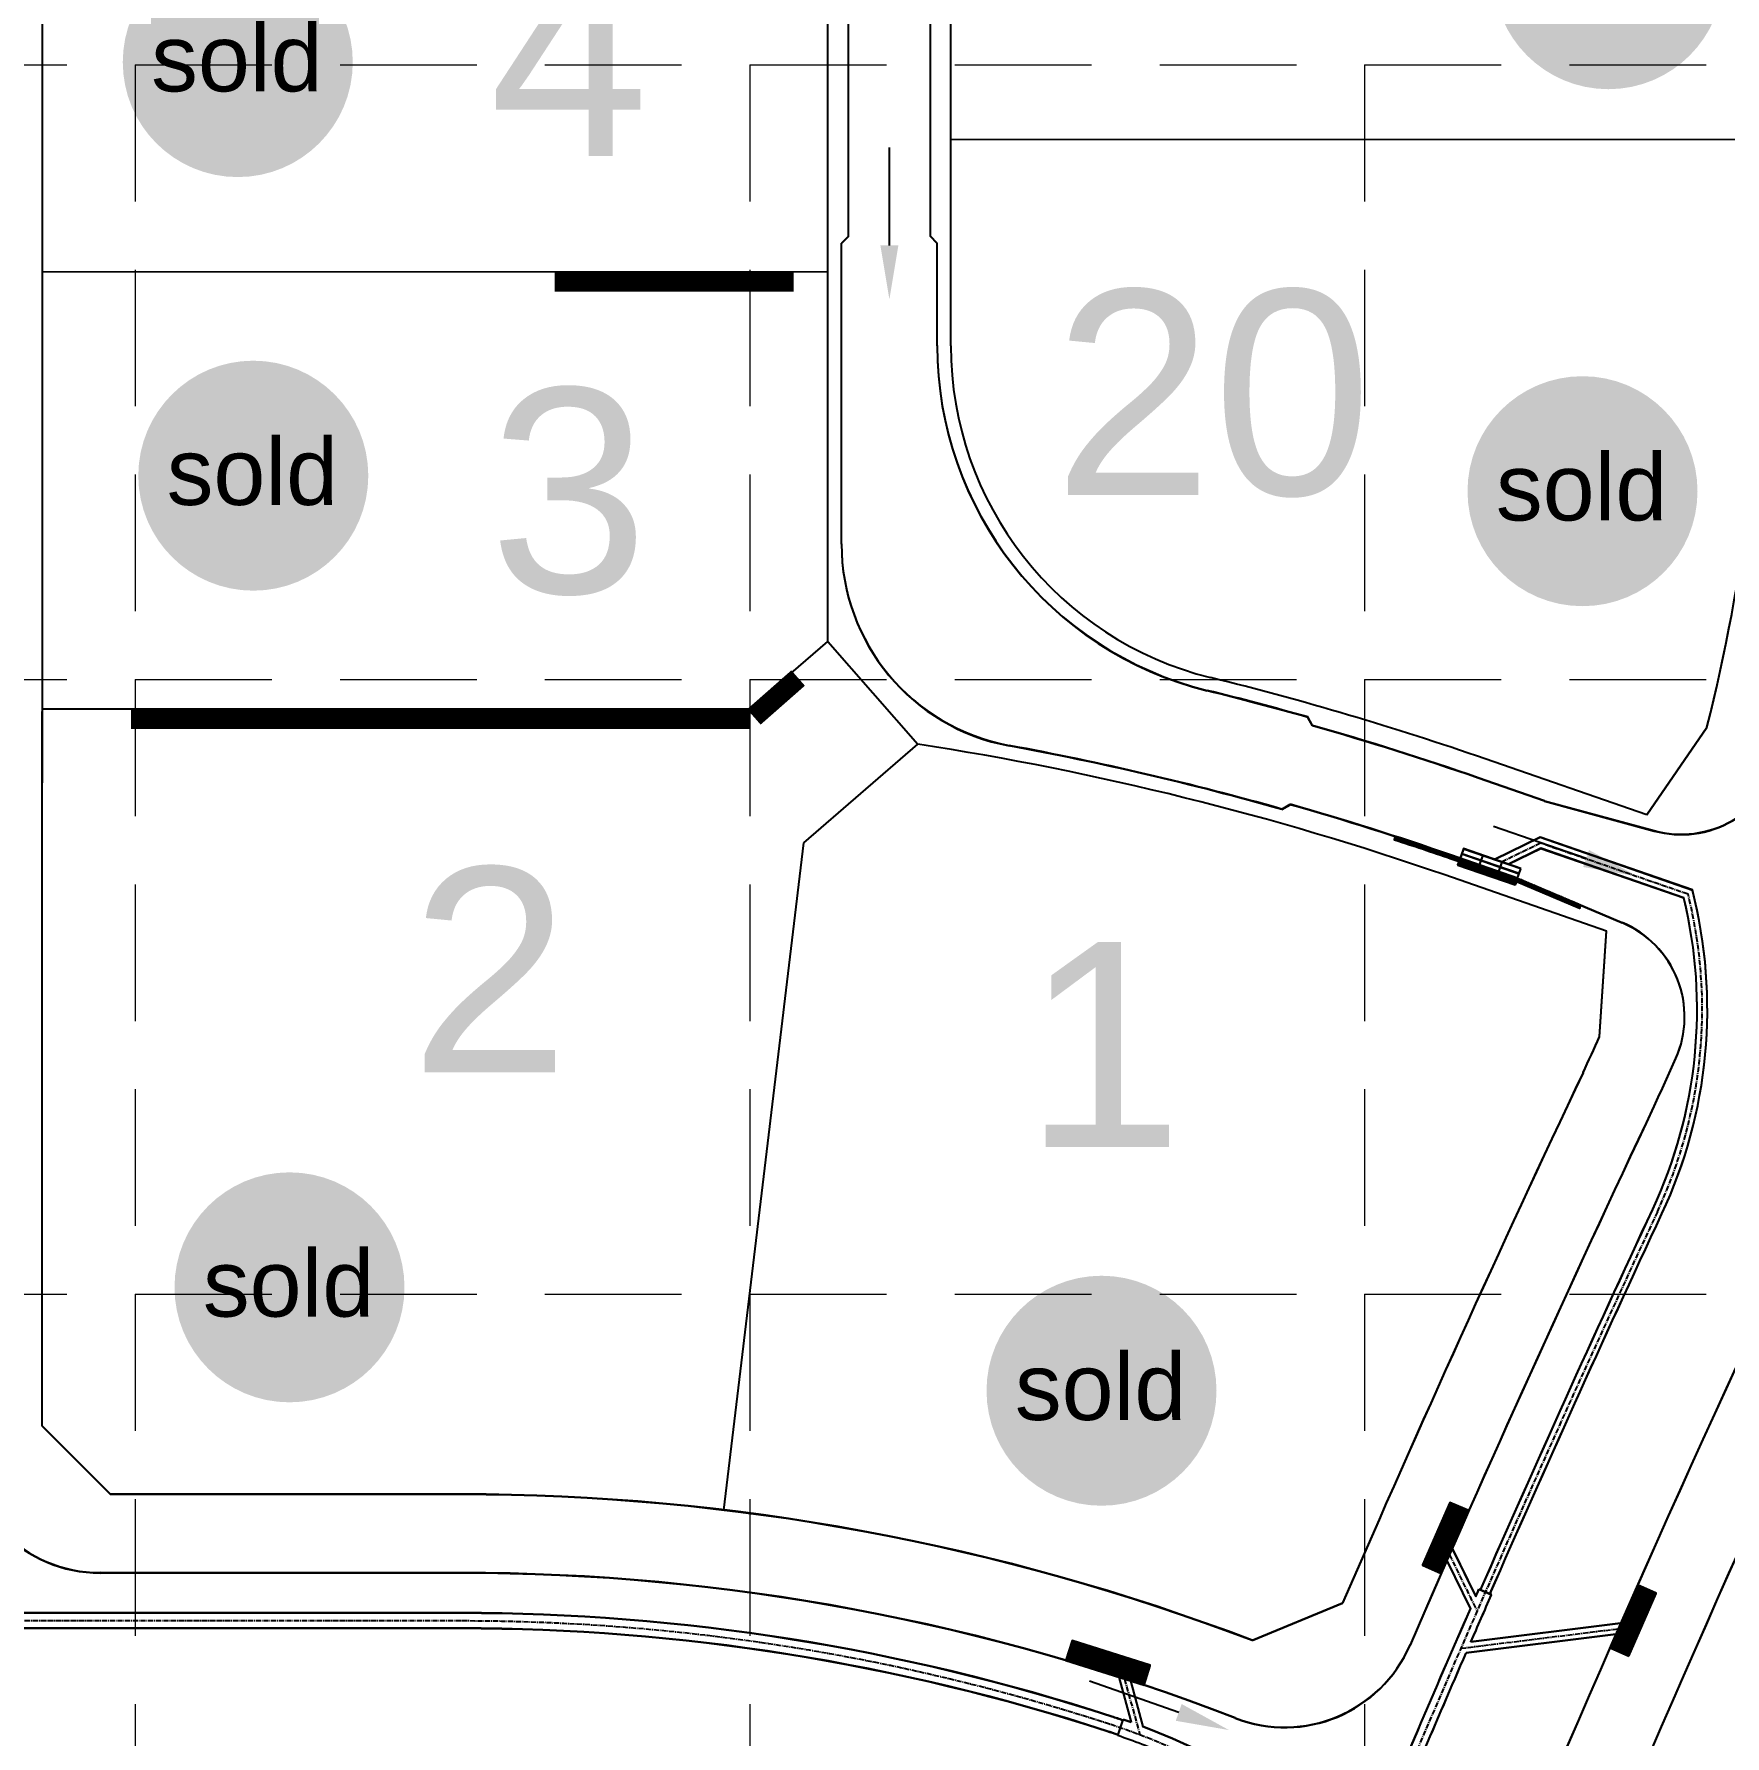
# Model space of a CAD drawing. Header units: inches. Extents: x 2468858 to 2474627, y 7110391 to 7114000.
# Drawn here: x 2473078.1 to 2473325.6, y 7112940.5 to 7113189.7 of the extents above; entities that cross this region are included whole.
import ezdxf
from ezdxf.enums import TextEntityAlignment as Align

# ---------------------------------------------------------------- set-up
doc = ezdxf.new("R2010")
doc.units = ezdxf.units.IN
doc.header["$MEASUREMENT"] = 0
doc.linetypes.add('CENTER2', pattern=[1.125, 0.75, -0.125, 0.125, -0.125])
doc.linetypes.add('HIDDEN', pattern=[0.375, 0.25, -0.125])
for name, color, linetype in [('APVMT', 11, 'Continuous'), ('AROW', 250, 'Continuous'), ('BASE', 7, 'Continuous'), ('EROSION BLANKET', 84, 'Continuous'), ('ex-pvmt', 7, 'Continuous'), ('ex-row', 1, 'Continuous'), ('ex-stm', 9, 'Continuous'), ('FLOW', 250, 'Continuous'), ('GRID', 254, 'HIDDEN'), ('LOT', 250, 'Continuous'), ('LOTNO', 250, 'Continuous'), ('PVMT', 250, 'Continuous'), ('SODDED LOT', 2, 'Continuous'), ('SROW', 250, 'Continuous'), ('STM', 1, 'Continuous'), ('STMCL', 133, 'CENTER2'), ('WALL', 21, 'HIDDEN')]:
    doc.layers.add(name, color=color, linetype=linetype)
doc.styles.add('ryland', font='ARIAL.TTF', dxfattribs={"height": 25})
doc.styles.get("Standard").update_dxf_attribs({"font": 'ARIAL.TTF'})
pattern_1 = [(124.9999999998247, (2473900.899933474, 7112020.063125307), (-0.2047880110726866, -0.1433941090871351), [])]
pattern_2 = [(124.9999999998247, (2473900.899950291, 7112020.001381886), (-0.2047880110726866, -0.1433941090871351), [])]
pattern_3 = [(45, (0, 0), (-2.651650429449553, 2.651650429449553), [])]

# ---------------------------------------------------------------- blocks, each defined once
blk = doc.blocks.new('1D')
at = {"layer": 'FLOW'}
for p, q in [((7.374988476562976, 11.5), (21.23339298212704, 11.49999999999864)), ((7.374988476562976, -11.5), (21.23339298212704, -11.50000000000227))]:
    blk.add_line(p, q, dxfattribs=at)
for points in [[(7.374988476562976, 10.20000187255755), (7.374988476562976, 12.79999812744245), (-0.4250002880862667, 11.5)], [(7.374988476562976, -12.79999812744245), (7.374988476562976, -10.20000187255755), (-0.4250002880862667, -11.5)]]:
    blk.add_solid(points, dxfattribs=at)
blk = doc.blocks.new('Sold')
h = blk.add_hatch(color=7)
h.paths.add_polyline_path([(38.78496247210744, 18.77409050585028, 1), (0.5207856342430404, 18.77409050585028, 1)])
h.paths.add_polyline_path([(2.416219880599712, 10.89449421479345), (36.58703529336928, 10.89449421479345), (36.58703529336928, 27.85845966292506), (2.416219880599712, 27.85845966292506)], flags=24)
at = {"layer": 'BASE', "color": 7, "style": 'ryland'}
blk.add_text('sold', height=11.12714691139804, dxfattribs=at).set_placement((19.50162758698563, 13.90398517682713), align=Align.CENTER)

msp = doc.modelspace()

# ---------------------------------------------------------------- hatches: boundary and pattern name
at = {"layer": 'ex-stm'}
h = msp.add_hatch(dxfattribs=at)
h.set_pattern_fill('ANSI31', color=5, scale=0.9999999999999999, angle=79.99999999982474, style=0)
h.set_pattern_definition([(124.9999999998247, (2473900.899933474, 7112020.063125307), (-0.1023940055363433, -0.07169705454356753), [])])
edge = h.paths.add_edge_path()
edge.add_line((2473286.53115929, 7113068.111402124), (2473286.694965509, 7113068.583808223))
edge.add_line((2473286.694965509, 7113068.583808223), (2473285.407996786, 7113069.030063005))
edge.add_arc((2473140.439491789, 7112650.950662393), 442.5000030024637, 70.8760758690864, 71.9945938799661)
edge.add_line((2473277.219220543, 7113071.780269787), (2473277.383057945, 7113072.252765816))
edge.add_arc((2473140.439492817, 7112650.950665222), 442.9999999936023, 70.87607587491033, 71.99333129753558, ccw=False)
edge.add_line((2473285.571803005, 7113069.502469106), (2473295.24397999, 7113066.14865393))
edge.add_line((2473295.24397999, 7113066.14865393), (2473304.47152746, 7113062.236407513))
edge.add_line((2473304.47152746, 7113062.236407513), (2473304.30735039, 7113061.762931905))
edge.add_line((2473304.30735039, 7113061.762931905), (2473295.08017377, 7113065.676247831))
edge.add_line((2473295.08017377, 7113065.676247831), (2473294.91636755, 7113065.203841731))
edge.add_line((2473294.91636755, 7113065.203841731), (2473286.53115929, 7113068.111402124))
h = msp.add_hatch(dxfattribs=at)
h.set_pattern_fill('ANSI31', color=5, scale=2, angle=79.99999999982474, style=0)
h.set_pattern_definition(pattern_1)
h.paths.add_polyline_path([(2473288.106955756, 7112973.537821918), (2473285.361214872, 7112974.746516094), (2473281.332242032, 7112965.59406408), (2473284.077982916, 7112964.385369905)])
h = msp.add_hatch(dxfattribs=at)
h.set_pattern_fill('ANSI31', color=5, scale=2, angle=79.99999999982474, style=0)
h.set_pattern_definition(pattern_1)
h.paths.add_polyline_path([(2473311.53539244, 7112952.298427838), (2473315.564365282, 7112961.45087985), (2473312.818624271, 7112962.659574082), (2473308.789651431, 7112953.50712207)])
h = msp.add_hatch(dxfattribs=at)
h.set_pattern_fill('ANSI31', color=5, scale=2, angle=-1.272221872585407e-14, style=0)
h.set_pattern_definition([(44.99999999999999, (2472402.301121095, 7112300.577723478), (-0.1767766952966368, 0.1767766952966369), [])])
h.paths.add_polyline_path([(2473240.580837411, 7112948.026347664), (2473241.484708034, 7112950.887516038), (2473230.042110905, 7112954.502342583), (2473229.138240283, 7112951.641174209)])
at = {"layer": 'SODDED LOT'}
h = msp.add_hatch(dxfattribs=at)
h.set_pattern_fill('ANSI31', color=256, scale=30, style=0)
h.set_pattern_definition(pattern_3)
h.paths.add_polyline_path([(2473645.389732527, 7113690.662114829), (2473644.980261281, 7113704.579298063), (2473380.054956657, 7113706.216613738), (2473375.550821241, 7113692.299430504), (2473381.692825544, 7113694.755404015), (2473634.334105463, 7113693.936746178)])
h.paths.add_polyline_path([(2473661.809035309, 7113026.940515365), (2473687.470569496, 7113025.60790142), (2473728.462364588, 7113019.277967558), (2473771.120504986, 7113012.614889023), (2473800.781245369, 7113000.621337084), (2473816.111506274, 7112991.959328819), (2473817.619227148, 7112992.300124087), (2473826.575664139, 7112958.986996626), (2473778.330737143, 7112869.434752566), (2473754.227276703, 7112818.273463425), (2473704.86338264, 7112707.307095521), (2473675.949419809, 7112628.519839324), (2473649.367239338, 7112551.597371821), (2473609.353558484, 7112401.128993845), (2473621.993643042, 7112397.241045596), (2473660.238003101, 7112541.41898547), (2473686.990365984, 7112623.568564006), (2473721.047678514, 7112713.975947259), (2473756.535975297, 7112795.800357839), (2473776.214982778, 7112842.137003127), (2473803.694870643, 7112892.799998729), (2473821.263967139, 7112931.75420674), (2473838.193511305, 7112953.920266058), (2473843.824646424, 7112970.357589094), (2473841.572192376, 7112984.993566972), (2473834.364358742, 7112995.80167317), (2473821.750641833, 7113003.45741653), (2473803.505805903, 7113011.563496179), (2473780.756061879, 7113020.119912117), (2473754.177165291, 7113027.775655476), (2473717.912745276, 7113032.729363472), (2473683.74981727, 7113037.761860267), (2473675.215761692, 7113037.54026622), (2473668.455002985, 7113034.659614121), (2473663.024249125, 7113029.009084909)])
h.paths.add_polyline_path([(2473971.464658855, 7113199.839788438), (2473953.302563901, 7113211.943771617), (2473941.194500598, 7113192.085680273), (2473861.097211496, 7113065.572481684), (2473810.525347476, 7113087.499865325), (2473761.172093838, 7113101.509023178), (2473720.95832148, 7113106.990869088), (2473697.201214122, 7113110.438458554), (2473674.116111585, 7113113.73521317), (2473679.512626134, 7113105.343470139), (2473686.707984233, 7113099.948777562), (2473703.497142397, 7113097.551135438), (2473742.471973274, 7113092.15644286), (2473787.442933217, 7113083.165282688), (2473826.417764094, 7113069.978255408), (2473851.001878775, 7113058.589461925), (2473862.394522389, 7113053.194769348), (2473874.386780521, 7113053.494473512), (2473885.779424136, 7113058.289757762), (2473895.972838718, 7113069.678551245), (2473937.945742176, 7113137.711634419), (2473969.870961414, 7113198.612899031)])
h.paths.add_polyline_path([(2474189.416848989, 7113705.551672944), (2474212.712554675, 7113695.293942509), (2474173.054402458, 7113585.508445853), (2474125.455321901, 7113471.585122614), (2474078.43520281, 7113374.029138847), (2473995.236334419, 7113231.37643518), (2473980.717756049, 7113211.838787461), (2473961.731921558, 7113224.119598124), (2474019.247830035, 7113316.225651658), (2474060.011540129, 7113393.259801997), (2474123.11153083, 7113524.999362424), (2474155.499133685, 7113608.173918095)])
h.paths.add_polyline_path([(2472149.873040067, 7113580.614364911), (2472139.148570076, 7113587.251089433), (2472148.340979824, 7113599.503492412), (2472129.956160329, 7113617.371573845), (2472301.037052448, 7113620.945195421), (2472421.049006891, 7113670.46532596), (2472435.85899769, 7113657.702404355), (2472418.495562422, 7113656.681375915), (2472386.322136353, 7113644.428972937), (2472349.55251346, 7113630.645014077), (2472301.037052448, 7113613.797961084), (2472253.542959565, 7113608.182273815), (2472206.048850584, 7113607.671755188), (2472182.046466134, 7113606.650726748), (2472168.768551675, 7113602.566586546), (2472156.001313231, 7113590.314183568)])
h.paths.add_polyline_path([(2472770.944190936, 7113693.310005479), (2472783.830598921, 7113696.401701207), (2473029.187968581, 7113695.371135965), (2473046.198032273, 7113689.703022722), (2473045.682575309, 7113705.676788392), (2472771.459647899, 7113707.222640663)])
h.paths.add_polyline_path([(2472613.25566626, 7113048.108286493), (2472742.648741046, 7113047.886798215), (2472742.87030657, 7112984.098059427), (2472740.21153638, 7112975.017022381), (2472732.235258004, 7112966.821947263), (2472722.708037058, 7112964.607055664), (2472628.32199311, 7112964.828543942), (2472620.345698637, 7112967.707900377), (2472615.692870926, 7112974.131069267), (2472614.141928356, 7112982.326153199), (2472613.25566626, 7112995.17249098)])
h.paths.add_polyline_path([(2471336.502572813, 7111475.409809669), (2471335.525215156, 7111275.421962208), (2470491.65566758, 7111254.319009608), (2470479.591502068, 7111328.940815985), (2470466.019325927, 7111461.601797266), (2470553.434748502, 7111470.895737706), (2470638.396353825, 7111473.121047513)])
h.paths.add_polyline_path([(2473446.669957869, 7112356.475347456), (2473471.901222884, 7112308.470748853), (2473532.944617408, 7112257.211597308), (2473501.202056119, 7112186.425154553), (2473329.466624929, 7112103.434151486), (2473116.221671941, 7112035.902252859), (2473103.199095489, 7112106.688704428), (2473072.634820429, 7112126.647161367), (2472815.113577552, 7111934.940749092), (2472802.328841163, 7111780.662735707), (2472622.312020224, 7111675.221525958), (2472617.639440922, 7111803.674150622), (2472501.02186258, 7111721.103260465), (2472320.823848562, 7111594.383918859), (2472182.918964897, 7111519.021362038), (2472068.917578947, 7111484.097246471), (2471932.851412254, 7111463.87801703), (2471923.657763002, 7111337.048341138), (2471693.816274129, 7111327.857780699), (2471696.080720789, 7111477.568776118), (2471836.918788149, 7111477.568776118), (2471858.778358393, 7111468.515732496), (2471876.578292554, 7111467.891380405), (2471898.125588052, 7111477.880952163), (2471906.24486022, 7111490.367923471), (2471909.367655969, 7111504.103581333), (2471908.118540889, 7111517.839248009), (2471903.746613962, 7111528.765339089), (2471899.686993976, 7111538.754910847), (2471899.784287061, 7111997.707666175), (2471902.817580898, 7112006.804471558), (2471908.608402881, 7112013.144673789), (2471915.226505843, 7112016.452595808), (2471926.256650618, 7112016.452595808), (2472502.649622258, 7112016.183062139), (2472510.043268945, 7112014.973606925), (2472516.227046173, 7112010.270138641), (2472519.856654546, 7112006.238600693), (2472597.233053336, 7111900.261805157), (2472601.632957659, 7111894.002533538), (2472601.971406885, 7111890.788304878), (2472601.971406885, 7111885.882386665), (2472602.140639546, 7111880.638123489), (2472603.494452546, 7111873.533002687), (2472605.525163997, 7111864.059502408), (2472610.940432095, 7111855.262674425), (2472618.724860869, 7111847.650040586), (2472625.66315853, 7111842.744122374), (2472634.124501853, 7111839.529902527), (2472648.17031374, 7111837.161523051), (2472661.031561385, 7111839.360725639), (2472670.846717708, 7111843.928307705), (2472681.248111553, 7111852.179554768), (2472689.31751377, 7111863.682023061), (2472693.243782347, 7111876.126810323), (2472698.537852622, 7111882.815669956), (2472979.470702941, 7112088.657853922), (2473047.701133173, 7112135.28063855), (2473102.112741889, 7112161.182180669), (2473168.61581742, 7112185.356962128), (2473235.478462052, 7112199.354265083), (2473286.974207946, 7112219.373627111), (2473338.946776884, 7112250.355984651), (2473378.045397276, 7112286.581494795), (2473406.654136052, 7112322.330358708), (2473434.970834597, 7112369.644376445)])
h.paths.add_polyline_path([(2469394.724905486, 7112321.676320895), (2469408.624455795, 7112317.353478573), (2469404.609023354, 7112306.546368362), (2469398.27700456, 7112300.525261207), (2469390.555033954, 7112297.128740351), (2469383.91413698, 7112297.746287995), (2469371.404554579, 7112301.14280885), (2469261.633598829, 7112337.75058437), (2469252.632829416, 7112344.02173733), (2469246.905061208, 7112352.883145862), (2469243.904799371, 7112361.062910974), (2469244.313932571, 7112369.379003008), (2469247.041438941, 7112379.876369851), (2469254.132952285, 7112392.282348847), (2469258.633353089, 7112404.824654765), (2469259.860720493, 7112413.958725954), (2469268.320051632, 7112441.055400455), (2469285.096009874, 7112497.600902268), (2469297.506818222, 7112549.941326289), (2469306.039247956, 7112604.220294979), (2469344.047345504, 7112603.832582519), (2469331.636537156, 7112539.473248536), (2469306.039247956, 7112437.894047284), (2469285.483846126, 7112378.574895947), (2469297.11898197, 7112353.373947457)])
h.paths.add_polyline_path([(2469215.249860867, 7111699.106633643), (2469133.159785945, 7111698.798917507), (2469133.122198361, 7111837.419818805), (2469136.778737795, 7111854.071763973), (2469131.497062569, 7111869.09912977), (2469132.541562757, 7111935.145816794), (2469148.787656804, 7112051.428643761), (2469175.431265205, 7112146.923470601), (2469214.079204837, 7112259.785767239), (2469218.218491184, 7112266.725430682), (2469223.725257278, 7112271.91577831), (2469228.760029568, 7112275.218729204), (2469234.8961422, 7112277.106125937), (2469242.605637269, 7112277.420690591), (2469249.213759802, 7112276.005145244), (2469256.451228871, 7112274.117739696), (2469362.495975355, 7112239.200851651), (2469368.946761254, 7112235.111484717), (2469372.093493935, 7112231.493969169), (2469374.61088008, 7112225.045354115), (2469375.554899885, 7112217.023898166), (2469372.565503838, 7112206.800489645), (2469260.699317991, 7112244.705763931), (2469237.570864979, 7112231.808533822), (2469223.882593913, 7112159.458214063), (2469213.797885519, 7112077.451070585), (2469211.78526762, 7111997.375764284), (2469212.590317999, 7111919.312397252)])
edge = h.paths.add_edge_path()
edge.add_line((2469946.693352725, 7111538.54450183), (2469944.938068919, 7111523.504258705))
edge.add_line((2469944.938068919, 7111523.504258705), (2469929.501468153, 7111368.536078713))
edge.add_line((2469929.501468153, 7111368.536078713), (2469627.824585896, 7111363.407253159))
edge.add_line((2469627.824585896, 7111363.407253159), (2469640.137924086, 7111528.555502986))
edge.add_line((2469640.137924086, 7111528.555502986), (2469611.098240044, 7111528.957837955))
edge.add_line((2469611.098240044, 7111528.957837955), (2469563.639690367, 7111542.057650204))
edge.add_line((2469563.639690367, 7111542.057650204), (2469395.722320586, 7111608.84997947))
edge.add_line((2469395.722320586, 7111608.84997947), (2469312.312575388, 7111524.841385443))
edge.add_line((2469312.312575388, 7111524.841385443), (2469259.937199554, 7111580.219713042))
edge.add_line((2469259.937199554, 7111580.219713042), (2469329.015193574, 7111646.449177034))
edge.add_line((2469329.015193574, 7111646.449177034), (2469327.644462137, 7111656.688979689))
edge.add_line((2469327.644462137, 7111656.688979689), (2469327.34236099, 7111668.014065214))
edge.add_line((2469327.34236099, 7111668.014065214), (2469328.701824201, 7111676.31913087))
edge.add_line((2469328.701824201, 7111676.31913087), (2469331.571809244, 7111684.926192343))
edge.add_line((2469331.571809244, 7111684.926192343), (2469335.650214973, 7111692.023248289))
edge.add_line((2469335.650214973, 7111692.023248289), (2469336.858635659, 7111699.724304683))
edge.add_line((2469336.858635659, 7111699.724304683), (2469350.604390777, 7111699.875306998))
edge.add_line((2469350.604390777, 7111699.875306998), (2469349.093868944, 7111695.194270473))
edge.add_line((2469349.093868944, 7111695.194270473), (2469344.260202298, 7111688.248216842))
edge.add_line((2469344.260202298, 7111688.248216842), (2469339.879679325, 7111679.792157685))
edge.add_arc((2469382.622613292, 7111662.984783349), 45.92870819232868, 158.5342579015488, 290.6103541808063)
edge.add_arc((2469402.887360178, 7111601.899039513), 18.5547117138763, 61.36080111762749, 102.75749779923768, ccw=False)
edge.add_line((2469411.780492812, 7111618.183680091), (2469554.002781286, 7111560.868790985))
edge.add_line((2469554.002781286, 7111560.868790985), (2469580.433838745, 7111552.504944425))
edge.add_line((2469580.433838745, 7111552.504944425), (2469597.927792269, 7111547.752760883))
edge.add_line((2469597.927792269, 7111547.752760883), (2469618.844453434, 7111543.76092142))
edge.add_line((2469618.844453434, 7111543.76092142), (2469652.775771097, 7111539.882862535))
edge.add_line((2469652.775771097, 7111539.882862535), (2469702.998577661, 7111539.882862535))
edge.add_line((2469702.998577661, 7111539.882862535), (2469903.741159914, 7111540.586038681))
edge.add_line((2469903.741159914, 7111540.586038681), (2469929.647166319, 7111539.769460959))
edge.add_line((2469929.647166319, 7111539.769460959), (2469946.693352725, 7111538.54450183))
at = {"layer": 'SODDED LOT', "linetype": 'Continuous', "ltscale": 300}
h = msp.add_hatch(dxfattribs=at)
h.set_pattern_fill('ANSI31', color=256, scale=30, style=0)
h.set_pattern_definition(pattern_3)
h.paths.add_polyline_path([(2473499.250884448, 7113199.920769706), (2473457.182810623, 7113199.920769706), (2473369.804848279, 7113199.895742773), (2473369.80642898, 7113163.472679074), (2473369.638394347, 7113150.651434059), (2473369.190281332, 7113137.494265215), (2473383.305531386, 7113137.214328689), (2473498.586990355, 7113130.68038028), (2473498.819508258, 7113138.969907672), (2473499.245785915, 7113153.186059828), (2473499.298351946, 7113199.868729575)])
h.paths.add_polyline_path([(2472496.752873851, 7112937.5881522), (2472496.342294716, 7112808.985320765), (2472417.216827295, 7112809.159385161), (2472416.220738202, 7112808.080767415), (2472368.18536607, 7112808.10205848), (2472368.129514662, 7112937.636625509)])
h.paths.add_polyline_path([(2473204.750021788, 7112780.682216627), (2473205.328728537, 7112780.103765662), (2473207.478217388, 7112775.80668928), (2473208.056924137, 7112771.261710172), (2473206.899510639, 7112766.303554218), (2473199.012203961, 7112743.845257646), (2473182.985871841, 7112698.170570697), (2473174.992704738, 7112675.135200867), (2473173.617061628, 7112671.560144345), (2473171.085895661, 7112666.005044037), (2473167.729340729, 7112662.099971764), (2473163.712487022, 7112659.734930732), (2473158.925274413, 7112657.479894949), (2473154.908420706, 7112656.874878753), (2473147.204847182, 7112658.029904296), (2473130.036908567, 7112661.60496927), (2473111.968745679, 7112664.297101595), (2473092.755489457, 7112665.919144431), (2473081.142704811, 7112666.294793555), (2473081.142704811, 7112680.419281712), (2473081.207978433, 7112794.916642416), (2473152.46662629, 7112795.049485483), (2473194.525215914, 7112785.045887812), (2473200.839865346, 7112783.274934296), (2473204.746767405, 7112780.822852612)])
h.paths.add_polyline_path([(2472761.261638986, 7112788.675131323), (2472761.267016466, 7112666.570554698), (2472633.089011817, 7112666.557732726), (2472633.189572245, 7112788.465795938), (2472761.260523198, 7112788.695129204)])
edge = h.paths.add_edge_path()
edge.add_line((2472938.466409251, 7112551.460824391), (2472913.506672344, 7112547.829062128))
edge.add_line((2472913.506672344, 7112547.829062128), (2472806.366268931, 7112532.294038731))
edge.add_line((2472806.366268931, 7112532.294038731), (2472804.621470331, 7112545.521715743))
edge.add_line((2472804.621470331, 7112545.521715743), (2472803.872543864, 7112551.131518625))
edge.add_line((2472803.872543864, 7112551.131518625), (2472802.050104988, 7112577.566249307))
edge.add_line((2472802.050104988, 7112577.566249307), (2472801.032939892, 7112578.540609293))
edge.add_line((2472801.032939892, 7112578.540609293), (2472800.547819895, 7112598.669854256))
edge.add_line((2472800.547819895, 7112598.669854256), (2472801.025206859, 7112617.280037863))
edge.add_line((2472801.025206859, 7112617.280037863), (2472801.598086713, 7112625.010419092))
edge.add_arc((2472817.342486338, 7112623.843639719), 15.78757402729651, 87.19165958542669, 175.7616958682836, ccw=False)
edge.add_line((2472818.116001104, 7112639.61225312), (2472859.17210135, 7112639.325943643))
edge.add_line((2472859.17210135, 7112639.325943643), (2472915.187065159, 7112639.45430705))
edge.add_arc((2472915.232669104, 7112619.553749297), 19.90061000543274, 0.49829362806252675, 90.13129828110442, ccw=False)
edge.add_line((2472935.132526519, 7112619.726820023), (2472935.128326815, 7112607.80241151))
edge.add_line((2472935.128326815, 7112607.80241151), (2472935.199210372, 7112599.582707657))
edge.add_line((2472935.199210372, 7112599.582707657), (2472935.233381392, 7112592.458416054))
edge.add_line((2472935.233381392, 7112592.458416054), (2472935.35604063, 7112589.791691012))
edge.add_line((2472935.35604063, 7112589.791691012), (2472935.708877714, 7112578.971155388))
edge.add_line((2472935.708877714, 7112578.971155388), (2472935.920412597, 7112574.701202083))
edge.add_line((2472935.920412597, 7112574.701202083), (2472937.065707393, 7112562.271994988))
edge.add_line((2472937.065707393, 7112562.271994988), (2472938.483719468, 7112551.418817008))
edge.add_line((2472938.483719468, 7112551.418817008), (2472938.466409251, 7112551.460824391))
edge = h.paths.add_edge_path()
edge.add_line((2471965.290372266, 7112666.771801337), (2471945.841793173, 7112666.771801337))
edge.add_line((2471945.841793173, 7112666.771801337), (2471905.019357613, 7112666.694362374))
edge.add_line((2471905.019357613, 7112666.694362374), (2471897.751050041, 7112666.758649729))
edge.add_arc((2471897.931389513, 7112687.147772066), 20.38991986258097, 177.7513421682232, 269.4932385508123, ccw=False)
edge.add_line((2471877.557170793, 7112687.947799292), (2471877.663945544, 7112711.496715721))
edge.add_line((2471877.663945544, 7112711.496715721), (2471877.727421505, 7112779.916811677))
edge.add_arc((2471893.317249539, 7112779.765574075), 15.5905615974897, 97.98937836270551, 179.4441885804615, ccw=False)
edge.add_line((2471891.150324863, 7112795.204811375), (2471965.406631217, 7112795.30773369))
edge.add_line((2471965.406631217, 7112795.30773369), (2471965.148512169, 7112781.891699628))
edge.add_line((2471965.148512169, 7112781.891699628), (2471965.336878946, 7112666.734324328))
edge.add_line((2471965.336878946, 7112666.734324328), (2471965.290372266, 7112666.771801337))
h.paths.add_polyline_path([(2471738.973153136, 7112489.180897773), (2471738.907910509, 7112362.111335826), (2471849.679306307, 7112338.95049324), (2471850.881010405, 7112344.249737312), (2471852.259427489, 7112347.676584686), (2471854.344727514, 7112352.375249961), (2471858.621342957, 7112358.663687613), (2471863.528161883, 7112363.849038429), (2471867.323919021, 7112368.057400626), (2471869.112713777, 7112372.113124729), (2471869.602529385, 7112376.403938038), (2471868.901054919, 7112381.049075596), (2471865.349903391, 7112390.821387546), (2471846.062571218, 7112438.24578766), (2471845.043763434, 7112441.106836997), (2471843.830916949, 7112445.422668788), (2471843.73388985, 7112450.708347096), (2471844.672670811, 7112455.185252268), (2471852.535523128, 7112477.256751278), (2471854.390381855, 7112482.342095784), (2471857.040177824, 7112487.586366815), (2471854.766573011, 7112488.989278179), (2471738.9944306, 7112489.187270725)])
h.paths.add_polyline_path([(2472036.20761987, 7112493.126650435), (2472036.177942998, 7112488.528566218), (2472036.170024, 7112358.635685508), (2471963.208280133, 7112358.716251781), (2471962.064968961, 7112493.205069852), (2472036.254374503, 7112493.204182372)])
h.paths.add_polyline_path([(2472258.222467441, 7112493.119559048), (2472258.222467441, 7112487.976705843), (2472259.242871422, 7112358.603854561), (2472333.101972606, 7112358.583949654), (2472332.220096853, 7112493.109898195), (2472258.222405453, 7112493.119068821)])
h.paths.add_polyline_path([(2472440.06873145, 7112320.105355661), (2472440.007951977, 7112331.649449443), (2472366.161248442, 7112331.563871021), (2472366.004418185, 7112197.033578056), (2472440.078882025, 7112197.064775088), (2472440.043254282, 7112203.012192238), (2472440.113053045, 7112320.02093519)])
h.paths.add_polyline_path([(2472303.287812336, 7113176.063170855), (2472269.95566425, 7113176.063170855), (2472173.809464796, 7113176.043333566), (2472173.842427044, 7113112.039582842), (2472193.898769876, 7113112.039582842), (2472303.222740177, 7113112.102247377), (2472303.272873169, 7113175.98742233)])
h.paths.add_polyline_path([(2472005.287852777, 7113112.169247885), (2471995.422981642, 7113112.169247885), (2471872.78353361, 7113112.166931986), (2471872.841136185, 7113048.017009092), (2471896.4889384, 7113048.196533603), (2472005.209918058, 7113048.148043389), (2472005.347315, 7113112.227770847)])
edge = h.paths.add_edge_path()
edge.add_line((2472807.607475037, 7112126.621030497), (2472816.958866554, 7112133.329068659))
edge.add_line((2472816.958866554, 7112133.329068659), (2472856.163315963, 7112079.662134737))
edge.add_line((2472856.163315963, 7112079.662134737), (2472864.149757341, 7112068.758716941))
edge.add_arc((2472848.686809846, 7112055.909191599), 20.10505027937197, -53.27134564890298, 39.72617804194982, ccw=False)
edge.add_line((2472860.710153659, 7112039.795462972), (2472849.328910602, 7112031.379626055))
edge.add_line((2472849.328910602, 7112031.379626055), (2472763.808921896, 7111968.934907094))
edge.add_line((2472763.808921896, 7111968.934907094), (2472748.845223249, 7111988.432486106))
edge.add_line((2472748.845223249, 7111988.432486106), (2472705.952612796, 7112047.15078673))
edge.add_line((2472705.952612796, 7112047.15078673), (2472698.750772119, 7112048.295441437))
edge.add_line((2472698.750772119, 7112048.295441437), (2472694.755412836, 7112049.389230864))
edge.add_line((2472694.755412836, 7112049.389230864), (2472696.765815564, 7112052.543402144))
edge.add_line((2472696.765815564, 7112052.543402144), (2472698.114571274, 7112057.325532793))
edge.add_line((2472698.114571274, 7112057.325532793), (2472698.459923279, 7112059.120363746))
edge.add_line((2472698.459923279, 7112059.120363746), (2472698.535285486, 7112063.112949991))
edge.add_line((2472698.535285486, 7112063.112949991), (2472698.535285486, 7112064.594475173))
edge.add_line((2472698.535285486, 7112064.594475173), (2472697.765453484, 7112067.830125562))
edge.add_line((2472697.765453484, 7112067.830125562), (2472701.836996319, 7112067.967820186))
edge.add_line((2472701.836996319, 7112067.967820186), (2472722.980256518, 7112064.725593993))
edge.add_line((2472722.980256518, 7112064.725593993), (2472807.654245168, 7112126.587618991))
edge.add_line((2472807.654245168, 7112126.587618991), (2472807.607475037, 7112126.621030497))
at = {"layer": 'STM'}
h = msp.add_hatch(dxfattribs=at)
h.set_pattern_fill('ANSI31', color=5, scale=0.9999999999999999, angle=79.99999999982474, style=0)
h.set_pattern_definition([(124.9999999998247, (2473900.899950291, 7112020.001381886), (-0.1023940055363433, -0.07169705454356753), [])])
edge = h.paths.add_edge_path()
edge.add_line((2473286.531176107, 7113068.049658704), (2473286.694982327, 7113068.522064802))
edge.add_line((2473286.694982327, 7113068.522064802), (2473285.408013603, 7113068.968319585))
edge.add_arc((2473140.439508606, 7112650.888918972), 442.5000030033436, 70.87607586912591, 71.99459388000338)
edge.add_line((2473277.219237361, 7113071.718526366), (2473277.383074763, 7113072.191022395))
edge.add_arc((2473140.439509635, 7112650.888921779), 443.000000015601, 70.87607587589679, 71.99333129852369, ccw=False)
edge.add_line((2473285.571819823, 7113069.440725685), (2473295.243996807, 7113066.08691051))
edge.add_line((2473295.243996807, 7113066.08691051), (2473304.471544277, 7113062.174664092))
edge.add_line((2473304.471544277, 7113062.174664092), (2473304.307367207, 7113061.701188483))
edge.add_line((2473304.307367207, 7113061.701188483), (2473295.080190587, 7113065.614504409))
edge.add_line((2473295.080190587, 7113065.614504409), (2473294.916384368, 7113065.14209831))
edge.add_line((2473294.916384368, 7113065.14209831), (2473286.531176107, 7113068.049658704))
h = msp.add_hatch(dxfattribs=at)
h.set_pattern_fill('ANSI31', color=5, scale=2, angle=79.99999999982474, style=0)
h.set_pattern_definition(pattern_2)
h.paths.add_polyline_path([(2473288.106972573, 7112973.476078496), (2473285.361231689, 7112974.684772673), (2473281.332258849, 7112965.532320659), (2473284.077999733, 7112964.323626484)])
h = msp.add_hatch(dxfattribs=at)
h.set_pattern_fill('ANSI31', color=5, scale=2, angle=79.99999999982474, style=0)
h.set_pattern_definition(pattern_2)
h.paths.add_polyline_path([(2473311.535409258, 7112952.236684416), (2473315.564382099, 7112961.389136429), (2473312.818641088, 7112962.597830662), (2473308.789668249, 7112953.445378649)])
h = msp.add_hatch(dxfattribs=at)
h.set_pattern_fill('ANSI31', color=5, scale=2, angle=-1.272221872585407e-14, style=0)
h.set_pattern_definition([(44.99999999999999, (2472402.301137913, 7112300.515980056), (-0.1767766952966368, 0.1767766952966369), [])])
h.paths.add_polyline_path([(2473240.580854229, 7112947.964604243), (2473241.484724851, 7112950.825772618), (2473230.042127722, 7112954.440599161), (2473229.138257101, 7112951.579430788)])

# ---------------------------------------------------------------- linework, layer by layer
at = {"layer": 'APVMT', "color": 7}
for p, q in [((2473197.289230229, 7113160.076481492), (2473197.388180206, 7113548.556635681)), ((2473209.28922984, 7113160.07342521), (2473209.388179816, 7113548.553579395)), ((2473196.277754919, 7113115.025635845), (2473196.288975734, 7113159.076736444)), ((2473197.289230229, 7113160.076481492), (2473196.288975734, 7113159.076736444)), ((2473210.288975279, 7113159.073170326), (2473209.28922984, 7113160.07342521)), ((2473210.285154439, 7113144.07317081), (2473210.288975279, 7113159.073170326)), ((2473265.229017483, 7113088.441865711), (2473264.538147651, 7113089.677627257)), ((2473299.175346065, 7113077.424656889), (2473289.503169081, 7113080.778472061)), ((2473260.728101747, 7113076.206044196), (2473261.961113721, 7113076.89537684)), ((2473299.175346065, 7113077.424656889), (2473315.235395182, 7113073.039518992)), ((2473295.243996803, 7113066.08691051), (2473285.571819819, 7113069.440725683)), ((2473295.243996804, 7113066.086910508), (2473285.571819819, 7113069.440725681)), ((2473295.243996804, 7113066.086910508), (2473310.569384833, 7113059.589334135))]:
    msp.add_line(p, q, dxfattribs=at)
for centre, radius, start, end in [((2473262.285152752, 7113144.059925864), 52, 179.9854061267417, 256.1220984131667), ((2473226.277753945, 7113115.017994163), 30, 179.9854054864114, 259.5218416361352), ((2473140.439509602, 7112650.888921806), 456, 74.20798556916586, 76.12209841316667), ((2473140.439509588, 7112650.888921808), 455, 70.87607589427193, 74.08192197431532), ((2473140.439509588, 7112650.888921808), 442, 74.20798556916586, 79.52184163613519), ((2473140.439509588, 7112650.888921808), 443, 70.87607589427193, 74.07879522913191)]:
    msp.add_arc(centre, radius, start, end, dxfattribs=at)
at = {"layer": 'AROW'}
for p, q in [((2473212.285154374, 7113144.07266139), (2473212.40594724, 7113618.308552464)), ((2473194.274132331, 7113100.802131695), (2473194.392255671, 7113564.557399499)), ((2473194.274132331, 7113100.802131695), (2473207.451158343, 7113085.756072707)), ((2473314.192877257, 7113075.392581078), (2473290.486006395, 7113083.612908659)), ((2473308.295069832, 7113058.386233197), (2473284.588982503, 7113066.606289086))]:
    msp.add_line(p, q, dxfattribs=at)
for centre, radius, start, end in [((2473262.285152752, 7113144.059925864), 50, 179.9854061267417, 256.1220984131667), ((2473140.439509588, 7112650.888921808), 458, 70.87607589427193, 76.12209841316667), ((2473140.439509588, 7112650.888921808), 440, 70.87607589427193, 81.23980778817068), ((2475618.315818425, 7111942.238969629), 2394.699999999821, 154.6633706342047, 163.4375321837918), ((2475618.315818424, 7111942.238969629), 2394.699999999821, 154.6633706342047, 163.4375321837918)]:
    msp.add_arc(centre, radius, start, end, dxfattribs=at)
at = {"layer": 'ex-pvmt'}
for p, q in [((2473197.289213412, 7113160.138224913), (2473197.292797185, 7113174.208212662)), ((2473209.289213022, 7113160.135168632), (2473209.292797574, 7113174.208212662)), ((2473196.277738102, 7113115.087379266), (2473196.288958917, 7113159.138479864)), ((2473197.289213412, 7113160.138224913), (2473196.288958917, 7113159.138479864)), ((2473210.288958462, 7113159.134913746), (2473209.289213022, 7113160.135168632)), ((2473210.285137622, 7113144.134914231), (2473210.288958462, 7113159.134913746)), ((2473265.229000666, 7113088.503609133), (2473264.538130834, 7113089.739370679)), ((2473299.175329247, 7113077.48640031), (2473289.503152263, 7113080.840215483)), ((2473260.728084929, 7113076.267787618), (2473261.961096903, 7113076.957120261)), ((2473299.175329247, 7113077.48640031), (2473315.235378365, 7113073.101262413)), ((2473295.243979986, 7113066.14865393), (2473285.571803002, 7113069.502469104)), ((2473295.243979986, 7113066.148653929), (2473285.571803002, 7113069.502469103)), ((2473295.243979986, 7113066.148653929), (2473310.569368016, 7113059.651077556)), ((2473140.519348335, 7112964.450655057), (2473087.739369359, 7112964.464099316))]:
    msp.add_line(p, q, dxfattribs=at)
for centre, radius, start, end in [((2473262.285135935, 7113144.121669285), 52, 179.9854061801003, 256.1220984390664), ((2473226.277737128, 7113115.079737584), 30, 179.9854054864092, 259.5218416361332), ((2473140.439492785, 7112650.950665226), 456, 74.20798555801292, 76.12209843906639), ((2473140.43949277, 7112650.950665229), 455, 70.8760758767856, 74.08192197430948), ((2473140.43949277, 7112650.950665229), 442, 74.20798555801292, 79.52184163613317), ((2473319.186436856, 7113087.571547027), 15, 254.7278662098867, 345.5391248836331), ((2473140.43949277, 7112650.950665229), 443, 70.8760758767856, 74.07879522912845), ((2473304.714254126, 7113045.84102175), 15, 336.207693726225, 67.02428552792465), ((2473056.287994374, 7113155.370211767), 286.5, 334.6633705859733, 336.207693726225), ((2475618.315801607, 7111942.300713049), 2548.199999999821, 154.663628003065, 156.6102104414277), ((2475618.315801607, 7111942.300713049), 2521.199999999821, 154.663628003065, 160.6279572130586), ((2473087.744463813, 7112984.464098667), 20, 179.9854061801003, 269.9854054597287), ((2473140.43949277, 7112650.950665229), 313.5, 68.77874068724213, 89.98540545972877), ((2473261.156647556, 7112961.835882858), 20, 248.7787406872422, 336.6102104414278)]:
    msp.add_arc(centre, radius, start, end, dxfattribs=at)
at = {"layer": 'ex-row', "color": 7}
for p, q in [((2473079.244846155, 7112985.966263764), (2473079.292793358, 7113174.208212662)), ((2473314.19286044, 7113075.454324499), (2473322.972976345, 7113088.257467885)), ((2473307.263183442, 7113042.958226319), (2473308.295053015, 7113058.447976616)), ((2473079.244846155, 7112985.966263764), (2473089.242298726, 7112975.963716861)), ((2473140.522277646, 7112975.950654685), (2473089.242298726, 7112975.963716861)), ((2473256.394758736, 7112954.561232065), (2473269.638680218, 7112960.033423276))]:
    msp.add_line(p, q, dxfattribs=at)
for centre, radius, start, end in [((2473056.287994374, 7113155.370211767), 275, 345.8745175055327, 359.9854061801003), ((2473056.287994374, 7113155.370211767), 275, 334.6633705859733, 335.8723547196215), ((2475618.315801607, 7111942.300713049), 2559.699999999821, 154.6633705859733, 156.5718694493829), ((2475618.315801607, 7111942.300713049), 2509.699999999821, 154.6633705859733, 160.6279572130586), ((2473140.43949277, 7112650.950665229), 325, 69.09709076965913, 89.98540545972877)]:
    msp.add_arc(centre, radius, start, end, dxfattribs=at)
at = {"layer": 'ex-stm', "color": 5}
for p, q in [((2473287.104481057, 7113069.764823471), (2473295.489689318, 7113066.85726308)), ((2473290.145259806, 7113069.504245823), (2473289.653841148, 7113068.087027524)), ((2473292.940329227, 7113068.535059026), (2473292.448910569, 7113067.117840727)), ((2473284.889390143, 7112966.236464097), (2473288.346272265, 7112959.169843026)), ((2473285.682139659, 7112968.029466851), (2473289.134054967, 7112960.972999032)), ((2473291.434360921, 7112961.240748614), (2473289.602315069, 7112962.043000443)), ((2473140.517851838, 7112958.575655251), (2473062.167171602, 7112958.595612947)), ((2473140.517278712, 7112956.325655324), (2473058.811921647, 7112956.346467532)), ((2473310.345790157, 7112957.053819099), (2473288.421689614, 7112954.333055506)), ((2473309.647404126, 7112955.455643615), (2473287.728419298, 7112952.735514878)), ((2473236.869310551, 7112949.198854716), (2473238.680048302, 7112942.568658038)), ((2473238.571065563, 7112948.661253931), (2473240.409316275, 7112941.930315805)), ((2473236.720718234, 7112940.608132556), (2473237.536854536, 7112942.971164832))]:
    msp.add_line(p, q, dxfattribs=at)
msp.add_lwpolyline([(2473286.53115929, 7113068.111402124), (2473286.694965509, 7113068.583808223), (2473285.407996786, 7113069.030063005, 0.004880494257481473), (2473277.219220543, 7113071.780269787), (2473277.383057945, 7113072.252765816, -0.004874985045880419), (2473285.571803005, 7113069.502469106), (2473295.24397999, 7113066.14865393), (2473304.47152746, 7113062.236407513), (2473304.30735039, 7113061.762931905), (2473295.08017377, 7113065.676247831), (2473294.91636755, 7113065.203841731)], format="xyb", close=True, dxfattribs=at)
for points in [[(2473295.735398648, 7113067.565872229), (2473287.350190386, 7113070.47343262), (2473286.53115929, 7113068.111402124), (2473294.91636755, 7113065.203841731)], [(2473288.106955756, 7112973.537821918), (2473285.361214872, 7112974.746516094), (2473281.332242032, 7112965.59406408), (2473284.077982916, 7112964.385369905)], [(2473311.53539244, 7112952.298427838), (2473315.564365282, 7112961.45087985), (2473312.818624271, 7112962.659574082), (2473308.789651431, 7112953.50712207)], [(2473240.580837411, 7112948.026347664), (2473241.484708034, 7112950.887516038), (2473230.042110905, 7112954.502342583), (2473229.138240283, 7112951.641174209)]]:
    msp.add_lwpolyline(points, close=True, dxfattribs=at)
for points in [[(2473289.831320801, 7112961.942718965, -0.006015368651339489), (2473315.036742791, 7113017.668265664, 0.1702111602468284), (2473319.59370288, 7113063.262078061), (2473298.674679103, 7113070.515723181), (2473293.903086719, 7113068.201224078)], [(2473291.20535519, 7112961.341030093, -0.006015368651326874), (2473316.395903506, 7113017.033693251, 0.1732014023104401), (2473320.853478481, 7113064.412869557), (2473298.57906672, 7113072.136493751), (2473291.898837383, 7113068.896195009)], [(2473288.421689614, 7112954.333055507, -0.0007416815823198131), (2473291.434360921, 7112961.240748614, 0.1736899333397696)], [(2473289.134054967, 7112960.972999032, -0.000114858895271378), (2473289.60231507, 7112962.043000443, 0.1697026852070438)], [(2473273.067215455, 7112923.41737549, -0.003823559033146979), (2473288.346272265, 7112959.169843026, 0.1697026852070438)], [(2473274.912269803, 7112922.645511218, -0.003218843650465046), (2473287.728419297, 7112952.735514877, 0.1736899333397696)]]:
    msp.add_lwpolyline(points, format="xyb", dxfattribs=at)
for centre, radius, start, end in [((2473140.43949277, 7112650.950665231), 307.625, 71.93235225222752, 89.98540545972877), ((2473140.43949277, 7112650.950665231), 305.375, 71.93235225222752, 89.98540545972877), ((2473204.483334292, 7112847.268357666), 101.125, 70.9462799745886, 71.93235225222752), ((2473204.483334292, 7112847.268357666), 98.875, 70.9462799745886, 71.93235225222752), ((2473204.483334292, 7112847.268357666), 101.25, 70.26043358904745, 70.9462799745886), ((2473204.483334292, 7112847.268357666), 101.25, 48.04765171487221, 69.21731041767487), ((2473204.483334292, 7112847.268357666), 98.75, 66.5524822270277, 70.9462799745886)]:
    msp.add_arc(centre, radius, start, end, dxfattribs=at)
at = {"layer": 'FLOW', "color": 7}
for p, q in [((2473203.288827545, 7113158.786285319), (2473203.29247857, 7113173.120306333)), ((2473305.292417708, 7113069.014859666), (2473291.749459364, 7113073.710863397))]:
    msp.add_line(p, q, dxfattribs=at)
at = {"layer": 'FLOW'}
for p, q in [((2473203.288827545, 7113158.786285319), (2473203.29247857, 7113173.120306333)), ((2473305.292417708, 7113069.014859666), (2473291.749459364, 7113073.710863397))]:
    msp.add_line(p, q, dxfattribs=at)
at = {"layer": 'FLOW', "color": 7}
for points in [[(2473204.605494169, 7113158.78594995), (2473201.972160921, 7113158.786620688), (2473203.286815332, 7113150.886285575)], [(2473305.723774086, 7113070.258862394), (2473304.861061332, 7113067.770856938), (2473312.756434076, 7113066.426721402)]]:
    msp.add_solid(points, dxfattribs=at)
at = {"layer": 'FLOW'}
for points in [[(2473204.605494169, 7113158.78594995), (2473201.972160921, 7113158.786620688), (2473203.286815332, 7113150.886285575)], [(2473305.723774086, 7113070.258862394), (2473304.861061332, 7113067.770856938), (2473312.756434076, 7113066.426721402)]]:
    msp.add_solid(points, dxfattribs=at)
at = {"layer": 'GRID', "color": 252, "linetype": 'HIDDEN', "lineweight": 0, "ltscale": 80}
for p, q in [((2473092.867820277, 7113905.225988539), (2473092.867820277, 7110754.828490639)), ((2473182.867820278, 7113905.225988539), (2473182.867820278, 7110754.828490639)), ((2473272.867820279, 7113905.225988539), (2473272.867820279, 7110754.828490639)), ((2468952.867820237, 7113185.225988531), (2474532.867820291, 7113185.225988531)), ((2468952.867820237, 7113095.225988531), (2474532.867820291, 7113095.225988531)), ((2468952.867820237, 7113005.22598853), (2474532.867820291, 7113005.22598853))]:
    msp.add_line(p, q, dxfattribs=at)
at = {"layer": 'LOT'}
for p, q in [((2473331.292844968, 7113174.25096866), (2473212.292848829, 7113174.281279209)), ((2473194.28790532, 7113154.875221747), (2473079.28790983, 7113154.904514859)), ((2473182.788385329, 7113090.878148862), (2473194.274132334, 7113100.802131695)), ((2473182.788385329, 7113090.878148862), (2473079.271607577, 7113090.904516936)), ((2473190.740902642, 7113071.31797907), (2473207.451158348, 7113085.756072707)), ((2473179.04813539, 7112973.587502551), (2473190.740902642, 7113071.31797907))]:
    msp.add_line(p, q, dxfattribs=at)
at = {"layer": 'PVMT'}
msp.add_line((2473140.519365152, 7112964.388911636), (2473087.739386176, 7112964.402355895), dxfattribs=at)
for centre, radius, start, end in [((2473319.186453674, 7113087.509803605), 15, 254.7278662356221, 345.5391249353084), ((2473304.714270943, 7113045.77927833), 15, 336.2076936773938, 67.02428550709504), ((2473056.288011191, 7113155.308468346), 286.5, 334.6633706342047, 336.2076936773938), ((2475618.315818424, 7111942.238969629), 2548.199999999821, 154.6636280627119, 156.6102104414331), ((2475618.315818424, 7111942.238969629), 2521.199999999821, 154.6636280627119, 160.6279572633941), ((2473087.74448063, 7112984.402355245), 20, 179.9854061267417, 269.9854054330636), ((2473140.439509588, 7112650.888921808), 313.5, 68.77874066237185, 89.98540543306363), ((2473261.156664373, 7112961.774139437), 20, 248.7787406623718, 336.6102104414331)]:
    msp.add_arc(centre, radius, start, end, dxfattribs=at)
at = {"layer": 'SROW'}
for p, q in [((2473079.244862972, 7112985.904520343), (2473079.40120206, 7113599.695795081)), ((2473314.192877257, 7113075.392581078), (2473322.972993162, 7113088.195724464)), ((2473307.26320026, 7113042.896482899), (2473308.295069832, 7113058.386233195)), ((2473079.244862972, 7112985.904520343), (2473089.242315543, 7112975.90197344)), ((2473140.522294463, 7112975.888911263), (2473089.242315543, 7112975.90197344)), ((2473256.394775553, 7112954.499488643), (2473269.638697035, 7112959.971679854))]:
    msp.add_line(p, q, dxfattribs=at)
for centre, radius, start, end in [((2473056.288011191, 7113155.308468346), 275, 345.8745174990223, 359.9854061267417), ((2473056.288011191, 7113155.308468346), 275, 334.6633706342047, 335.8723547683156), ((2475618.315818424, 7111942.238969629), 2559.699999999821, 154.6633706342047, 156.5718694004186), ((2475618.315818424, 7111942.238969629), 2509.699999999821, 154.6633706342047, 160.6279572633941), ((2473140.439509588, 7112650.888921808), 325, 69.09709079458842, 89.98540543306363)]:
    msp.add_arc(centre, radius, start, end, dxfattribs=at)
at = {"layer": 'STM', "color": 5}
for p, q in [((2473287.104497874, 7113069.70308005), (2473295.489706136, 7113066.795519658)), ((2473290.145276623, 7113069.442502403), (2473289.653857965, 7113068.025284103)), ((2473292.940346044, 7113068.473315605), (2473292.448927386, 7113067.056097305)), ((2473284.88940696, 7112966.174720676), (2473288.346289083, 7112959.108099605)), ((2473285.682156477, 7112967.96772343), (2473289.134071784, 7112960.91125561)), ((2473291.434377739, 7112961.179005194), (2473289.602331887, 7112961.981257022)), ((2473140.517868656, 7112958.513911829), (2473062.167188419, 7112958.533869526)), ((2473140.51729553, 7112956.263911904), (2473058.811938464, 7112956.284724112)), ((2473310.345806974, 7112956.992075679), (2473288.421706431, 7112954.271312085)), ((2473309.647420943, 7112955.393900194), (2473287.728436116, 7112952.673771457)), ((2473236.869327369, 7112949.137111294), (2473238.680065119, 7112942.506914617)), ((2473238.57108238, 7112948.59951051), (2473240.409333093, 7112941.868572383)), ((2473236.720735052, 7112940.546389136), (2473237.536871354, 7112942.909421411))]:
    msp.add_line(p, q, dxfattribs=at)
msp.add_lwpolyline([(2473286.531176107, 7113068.049658704), (2473286.694982327, 7113068.522064802), (2473285.408013603, 7113068.968319585, 0.004880494257481473), (2473277.219237361, 7113071.718526366), (2473277.383074763, 7113072.191022395, -0.004874985045880419), (2473285.571819823, 7113069.440725685), (2473295.243996807, 7113066.08691051), (2473304.471544277, 7113062.174664092), (2473304.307367207, 7113061.701188483), (2473295.080190587, 7113065.614504409), (2473294.916384368, 7113065.14209831)], format="xyb", close=True, dxfattribs=at)
for points in [[(2473289.831337618, 7112961.880975544, -0.006015368651339489), (2473315.036759608, 7113017.606522243, 0.1702111602468284), (2473319.593719697, 7113063.200334639), (2473298.67469592, 7113070.453979759), (2473293.903103536, 7113068.139480657)], [(2473291.205372007, 7112961.279286672, -0.006015368651326874), (2473316.395920324, 7113016.97194983, 0.1732014023104401), (2473320.853495298, 7113064.351126135), (2473298.579083537, 7113072.074750329), (2473291.8988542, 7113068.834451589)], [(2473288.421706432, 7112954.271312087, -0.0007416815823198131), (2473291.434377739, 7112961.179005194, 0.1736899333397696)], [(2473289.134071785, 7112960.91125561, -0.000114858895271378), (2473289.602331887, 7112961.981257022, 0.1697026852070438)], [(2473273.067232272, 7112923.35563207, -0.003823559033146979), (2473288.346289082, 7112959.108099605, 0.1697026852070438)], [(2473274.91228662, 7112922.583767797, -0.003218843650465046), (2473287.728436115, 7112952.673771457, 0.1736899333397696)]]:
    msp.add_lwpolyline(points, format="xyb", dxfattribs=at)
for points in [[(2473295.735415466, 7113067.504128807), (2473287.350207204, 7113070.411689199), (2473286.531176107, 7113068.049658704), (2473294.916384368, 7113065.14209831)], [(2473288.106972573, 7112973.476078496), (2473285.361231689, 7112974.684772673), (2473281.332258849, 7112965.532320659), (2473284.077999733, 7112964.323626484)], [(2473311.535409258, 7112952.236684416), (2473315.564382099, 7112961.389136429), (2473312.818641088, 7112962.597830662), (2473308.789668249, 7112953.445378649)], [(2473240.580854229, 7112947.964604243), (2473241.484724851, 7112950.825772618), (2473230.042127722, 7112954.440599161), (2473229.138257101, 7112951.579430788)]]:
    msp.add_lwpolyline(points, close=True, dxfattribs=at)
for centre, radius, start, end in [((2473140.439509587, 7112650.888921809), 307.625, 71.93235226877448, 89.98540543306363), ((2473140.439509587, 7112650.888921809), 305.375, 71.93235226877448, 89.98540543306363), ((2473204.483351109, 7112847.206614246), 98.875, 70.9462799745919, 71.93235226877448), ((2473204.483351109, 7112847.206614246), 101.125, 70.9462799745919, 71.93235226877448), ((2473204.483351109, 7112847.206614246), 101.25, 70.26043360706512, 70.9462799745919), ((2473204.483351109, 7112847.206614246), 101.25, 48.04765173471466, 69.21731039874673)]:
    msp.add_arc(centre, radius, start, end, dxfattribs=at)
at = {"layer": 'STMCL', "color": 5}
for p, q in [((2473298.626889729, 7113071.264365044), (2473292.900978868, 7113068.486966123)), ((2473320.224939055, 7113063.775268671), (2473298.626889729, 7113071.264365044)), ((2473285.286691584, 7112967.069362088), (2473289.316598796, 7112958.831352747)), ((2473140.517582092, 7112957.388911867), (2472803.749610951, 7112957.474694307)), ((2473309.998686704, 7112956.193245162), (2473286.922827452, 7112953.329549222)), ((2473237.720204874, 7112948.868310901), (2473239.949327255, 7112940.706157218))]:
    msp.add_line(p, q, dxfattribs=at)
for centre, radius, start, end in [((2473252.28883989, 7113046.902615347), 70.00000000038735, 334.972811930824, 13.94780645880078), ((2475618.315814118, 7111942.238957404), 2541.199999991424, 154.9728119308241, 160.6279569259619), ((2473140.439509587, 7112650.888921809), 306.5, 71.93235226877448, 89.98540543306363), ((2473204.483351109, 7112847.206614246), 100, 46.88205260564099, 71.93235226877448)]:
    msp.add_arc(centre, radius, start, end, dxfattribs=at)
at = {"layer": 'WALL', "color": 4, "linetype": 'Continuous', "const_width": 3}
for points in [[(2473189.288185651, 7113153.533303988), (2473154.287562217, 7113153.533303988)], [(2473189.928720641, 7113095.446816457), (2473183.444049805, 7113089.747212031)], [(2473182.78864005, 7113089.479539226), (2473092.246992556, 7113089.502602237)]]:
    msp.add_lwpolyline(points, dxfattribs=at)

# ---------------------------------------------------------------- block references
at = {"layer": 'EROSION BLANKET', "xscale": 0.8800000000628643, "yscale": 0.8800000001210719, "zscale": 0.8800000000000001}
for p in [(2473291.252994934, 7113181.973568533), (2473090.596324858, 7113169.105592258), (2473092.867918792, 7113108.5504466), (2473287.467015774, 7113106.27962985), (2473098.168283176, 7112989.710954405), (2473217.047893558, 7112974.572170194)]:
    msp.add_blockref('Sold', p, dxfattribs=at)
at = {"layer": 'FLOW', "color": 7, "rotation": 160.6475587476367}
msp.add_blockref('1D', (2473248.795271966, 7112930.698829859), dxfattribs=at)
at = {"layer": 'FLOW', "rotation": 160.6475587476367}
msp.add_blockref('1D', (2473248.795271966, 7112930.698829859), dxfattribs=at)

# ---------------------------------------------------------------- texts
at = {"layer": 'LOTNO'}
for s, p in [('4', (2473156.377909574, 7113186.884879959)), ('20', (2473250.642216406, 7113137.271508624)), ('3', (2473156.361608102, 7113122.884882036)), ('2', (2473144.807956942, 7113052.933708605)), ('1', (2473234.608460246, 7113041.787917296))]:
    msp.add_text(s, height=30, dxfattribs=at).set_placement(p, align=Align.MIDDLE)

doc.saveas('drawing.dxf')
